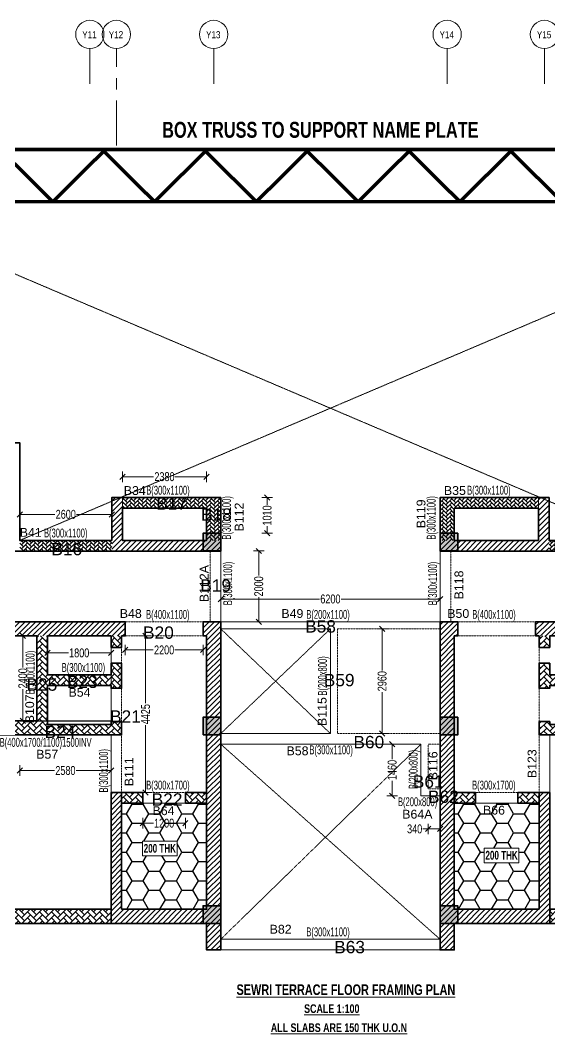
# Model space of a CAD drawing. Header units: millimetres. Extents: x -3 to 70668, y 4121 to 32770.
# Drawn here: x 22358 to 37324, y 4121 to 32770 of the extents above; entities that cross this region are included whole.
import ezdxf
from ezdxf.enums import TextEntityAlignment as Align

# ---------------------------------------------------------------- set-up
doc = ezdxf.new("R2010")
doc.units = ezdxf.units.MM
doc.linetypes.add('Grid Line', pattern=[2222.5, 1270, -317.5, 317.5, -317.5])
doc.linetypes.add('HIDDEN', pattern=[0.375, 0.25, -0.125])
for name, color, linetype, lineweight in [('A-ELEV-004', 9, 'Continuous', 9), ('A-FLOR-IDEN', 11, 'Continuous', 9), ('A-GRIDS', 8, 'Continuous', 9), ('A-HIDD-ABVE', 8, 'HIDDEN', 20), ('G-ANNO-TEXT', 231, 'Continuous', 9), ('S-BEAM', 7, 'Continuous', 18), ('S-BEAM-IDEN', 2, 'Continuous', 9), ('S-COL HATCH', 9, 'Continuous', 0), ('S-COLS', 5, 'Continuous', 35), ('S-GRIDS', 8, 'Continuous', 9), ('S-WALL', 4, 'Continuous', 18)]:
    doc.layers.add(name, color=color, linetype=linetype, lineweight=lineweight)
for name, color, linetype in [('Beam Nos', 7, 'Continuous'), ('changes', 7, 'Continuous'), ('HATCH', 8, 'Continuous'), ('SECTION LINE', 4, 'Continuous'), ('SUNK SLAB', 8, 'Continuous')]:
    doc.layers.add(name, color=color, linetype=linetype)
doc.styles.add('Arial Narrow', font='ARIALN.TTF', dxfattribs={"height": 400})
doc.styles.add('SC-BBS1', font='SansSerif')
doc.styles.add('SOBHA', font='swisscl.ttf')
doc.styles.add('Swis721 LtCn BT', font='swisscl.ttf', dxfattribs={"width": 0.9, "height": 233.355162})
doc.styles.add('Swis721 LtCn BT_2', font='swisscl.ttf', dxfattribs={"height": 244.992296})
doc.styles.add('Swis721 LtCn BT_B', font='', dxfattribs={"width": 0.9, "height": 246.918336})
doc.styles.get('Swis721 LtCn BT_B').set_extended_font_data('Swis721 LtCn BT', bold=True)
doc.dimstyles.new('S-100', dxfattribs={"dimscale": 100, "dimtxt": 2.5, "dimasz": 1.5, "dimexe": 1.5, "dimexo": 1.5, "dimgap": 0.1, "dimtad": 0, "dimdec": 0, "dimrnd": 0.0005, "dimzin": 0, "dimdsep": 46, "dimtxsty": 'SOBHA', "dimblk": 'OBLIQUE', "dimcen": 0.09, "dimclrd": 8, "dimclre": 8, "dimclrt": 6, "dimadec": 0, "dimazin": 0, "dimtfac": 1, "dimtdec": 0, "dimtofl": 0, "dimtmove": 0, "dimatfit": 3, "dimfxl": 1.5, "dimfxlon": 1, "dimtolj": 1, "dimtzin": 0, "dimlwd": -1, "dimlwe": -1, "dimarcsym": 0})
pattern_1 = [(45, (-31789947.786, 20742051.13), (0, 113.13708499), [240, -80]), (135, (-31789891.22, 20742107.7), (9e-15, 113.13708499), [240, -80])]
pattern_2 = [(45, (-31789947.8, 20509702.57), (-75.1300955, 75.1300955), [])]
pattern_3 = [(45, (-31789947.79, 20690122.13), (0, 169.7056275), [360, -120]), (135, (-31789862.93, 20690206.99), (1e-14, 169.7056275), [360, -120])]
pattern_4 = [(45, (-31789947.79, 20742051.13), (0, 169.7056275), [360, -120]), (135, (-31789862.93, 20742135.99), (1e-14, 169.7056275), [360, -120])]

# ---------------------------------------------------------------- blocks, each defined once
blk = doc.blocks.new('A$C33c92876')
at = {"layer": 'HATCH'}
h = blk.add_hatch(color=256, dxfattribs=at)
h.dxf.hatch_style = 1
h.paths.add_polyline_path([(23450, 10526), (23450, 11026), (22950, 11026), (22950, 10526)])
h = blk.add_hatch(color=256, dxfattribs=at)
h.dxf.hatch_style = 1
h.paths.add_polyline_path([(30150, 10526), (30150, 11026), (29650, 11026), (29650, 10526)])
h = blk.add_hatch(color=256, dxfattribs=at)
h.dxf.hatch_style = 1
h.paths.add_polyline_path([(23450, 5326), (23450, 5826), (22950, 5826), (22950, 5326)])
h = blk.add_hatch(color=256, dxfattribs=at)
h.dxf.hatch_style = 1
h.paths.add_polyline_path([(30150, 5326), (30150, 5826), (29650, 5826), (29650, 5326)])
h = blk.add_hatch(color=256, dxfattribs=at)
h.dxf.hatch_style = 1
h.paths.add_polyline_path([(23450, 0), (23450, 500), (22950, 500), (22950, 0)])
h = blk.add_hatch(color=256, dxfattribs=at)
h.dxf.hatch_style = 1
h.paths.add_polyline_path([(30150, 0), (30150, 500), (29650, 500), (29650, 0)])
at = {"layer": 'S-COLS', "elevation": 0}
for points in [[(22950, 10526), (22950, 11026), (23450, 11026), (23450, 10526), (22950, 10526)], [(29650, 10526), (29650, 11026), (30150, 11026), (30150, 10526), (29650, 10526)], [(22950, 5326), (22950, 5826), (23450, 5826), (23450, 5326), (22950, 5326)], [(29650, 5326), (29650, 5826), (30150, 5826), (30150, 5326), (29650, 5326)]]:
    blk.add_lwpolyline(points, dxfattribs=at)
at = {"layer": 'S-COLS'}
for points in [[(22950, 0), (22950, 500), (23450, 500), (23450, 0), (22950, 0)], [(29650, 0), (29650, 500), (30150, 500), (30150, 0), (29650, 0)]]:
    blk.add_lwpolyline(points, dxfattribs=at)
at = {"layer": 'SECTION LINE'}
for p, q in [((23450, 10826), (23450, 10526)), ((29650, 10826), (29650, 10526)), ((30150, 10826), (30150, 10526)), ((23450, 5626), (23450, 5326)), ((29650, 5626), (29650, 5326)), ((30150, 5626), (30150, 5326)), ((23450, 300), (23450, 0)), ((29650, 300), (29650, 0)), ((30150, 300), (30150, 0))]:
    blk.add_line(p, q, dxfattribs=at)
blk = doc.blocks.new('Grid - Type 1 Structural-6743905-11TH FLOOR LVL')
at = {"layer": 'A-GRIDS'}
blk.add_circle((0, 0), 4, dxfattribs=at)
blk = doc.blocks.new('A$Cf2260b48')
at = {"layer": 'S-GRIDS', "linetype": 'Grid Line'}
for p, q in [((11955, 18003), (11955, 19003)), ((12705, 16262), (12705, 19003)), ((15455, 18003), (15455, 19003)), ((22055, 18003), (22055, 19003)), ((24805, 18003), (24805, 19003))]:
    blk.add_line(p, q, dxfattribs=at)
at = {"layer": 'A-GRIDS', "xscale": 99.99999999999991, "yscale": 99.99999999999991, "zscale": 99.99999999999991}
for p in [(11955, 19403), (12705, 19403), (15455, 19403), (22055, 19403), (24805, 19403)]:
    blk.add_blockref('Grid - Type 1 Structural-6743905-11TH FLOOR LVL', p, dxfattribs=at)
at = {"layer": 'A-GRIDS', "lineweight": 18, "char_height": 200, "width": 513.08, "attachment_point": 1, "style": 'Arial Narrow'}
for s, insert in [('Y11', (11740, 19495)), ('Y12', (12490, 19495)), ('Y13', (15240, 19495)), ('Y14', (21840, 19495)), ('Y15', (24590, 19495))]:
    blk.add_mtext(s, dxfattribs=dict(at, insert=insert))
blk = doc.blocks.new('_OBLIQUE')
at = {"color": 0, "linetype": 'ByBlock'}
blk.add_line((-0.5, -0.5), (0.5, 0.5), dxfattribs=at)
blk = doc.blocks.new('*D107')
at = {"layer": 'Defpoints', "color": 0, "transparency": 16777216}
for p in [(22344, 18802), (22344, 18067), (24944, 18067)]:
    blk.add_point(p, dxfattribs=at)
at = {"layer": 'S-BEAM-IDEN', "color": 8, "transparency": 16777216}
for p, q in [((22344, 18652), (22344, 18952)), ((24944, 18652), (24944, 18952)), ((22344, 18802), (23337, 18802)), ((24944, 18802), (23951, 18802))]:
    blk.add_line(p, q, dxfattribs=at)
at = {"layer": 'S-BEAM-IDEN', "color": 8, "transparency": 16777216, "xscale": 150, "yscale": 150, "zscale": 150, "rotation": 180}
blk.add_blockref('_OBLIQUE', (22344, 18802), dxfattribs=at)
at = {"layer": 'S-BEAM-IDEN', "color": 8, "transparency": 16777216, "xscale": 150, "yscale": 150, "zscale": 150}
blk.add_blockref('_OBLIQUE', (24944, 18802), dxfattribs=at)
at = {"layer": 'S-BEAM-IDEN', "color": 6, "transparency": 16777216, "insert": (23644, 18802), "char_height": 250, "attachment_point": 5, "style": 'SOBHA'}
blk.add_mtext('\\A1;2600', dxfattribs=at)
blk = doc.blocks.new('*D108')
at = {"layer": 'Defpoints', "color": 0, "transparency": 16777216}
for p in [(25244, 19867), (25244, 18977), (27624, 18977)]:
    blk.add_point(p, dxfattribs=at)
at = {"layer": 'S-BEAM-IDEN', "color": 8, "transparency": 16777216}
for p, q in [((25244, 19717), (25244, 20017)), ((25244, 19867), (26127, 19867)), ((27624, 19867), (26741, 19867)), ((27624, 19717), (27624, 20017))]:
    blk.add_line(p, q, dxfattribs=at)
at = {"layer": 'S-BEAM-IDEN', "color": 8, "transparency": 16777216, "xscale": 150, "yscale": 150, "zscale": 150, "rotation": 180}
blk.add_blockref('_OBLIQUE', (25244, 19867), dxfattribs=at)
at = {"layer": 'S-BEAM-IDEN', "color": 8, "transparency": 16777216, "xscale": 150, "yscale": 150, "zscale": 150}
blk.add_blockref('_OBLIQUE', (27624, 19867), dxfattribs=at)
at = {"layer": 'S-BEAM-IDEN', "color": 6, "transparency": 16777216, "insert": (26434, 19867), "char_height": 250, "attachment_point": 5, "style": 'SOBHA'}
blk.add_mtext('\\A1;2380', dxfattribs=at)
blk = doc.blocks.new('*D81')
at = {"layer": 'Defpoints', "color": 0, "transparency": 16777216}
for p in [(28024, 19277), (28024, 18267), (29336, 18267)]:
    blk.add_point(p, dxfattribs=at)
at = {"layer": 'S-BEAM-IDEN', "color": 8, "transparency": 16777216}
for p, q in [((29186, 19277), (29486, 19277)), ((29336, 19277), (29336, 19075)), ((29336, 18267), (29336, 18468)), ((29186, 18267), (29486, 18267))]:
    blk.add_line(p, q, dxfattribs=at)
at = {"layer": 'S-BEAM-IDEN', "color": 8, "transparency": 16777216, "xscale": 150, "yscale": 150, "zscale": 150}
for p, rotation in [((29336, 19277), 89.99959642298683), ((29336, 18267), 269.9995964229868)]:
    blk.add_blockref('_OBLIQUE', p, dxfattribs=dict(at, rotation=rotation))
at = {"layer": 'S-BEAM-IDEN', "color": 6, "transparency": 16777216, "insert": (29336, 18772), "char_height": 250, "attachment_point": 5, "rotation": 89.9996, "style": 'SOBHA'}
blk.add_mtext('\\A1;1010', dxfattribs=at)
blk = doc.blocks.new('*D109')
at = {"layer": 'Defpoints', "color": 0, "transparency": 16777216}
for p in [(28024, 17767), (28024, 15767), (29099, 15767)]:
    blk.add_point(p, dxfattribs=at)
at = {"layer": 'S-BEAM-IDEN', "color": 8, "transparency": 16777216}
for p, q in [((28949, 17767), (29249, 17767)), ((29099, 17767), (29099, 17073)), ((29099, 15767), (29099, 16460)), ((28949, 15767), (29249, 15767))]:
    blk.add_line(p, q, dxfattribs=at)
at = {"layer": 'S-BEAM-IDEN', "color": 8, "transparency": 16777216, "xscale": 150, "yscale": 150, "zscale": 150}
for p, rotation in [((29099, 17767), 90), ((29099, 15767), 270)]:
    blk.add_blockref('_OBLIQUE', p, dxfattribs=dict(at, rotation=rotation))
at = {"layer": 'S-BEAM-IDEN', "color": 6, "transparency": 16777216, "insert": (29099, 16767), "char_height": 250, "attachment_point": 5, "rotation": 90, "style": 'SOBHA'}
blk.add_mtext('\\A1;2000', dxfattribs=at)
blk = doc.blocks.new('*D110')
at = {"layer": 'Defpoints', "color": 0, "transparency": 16777216}
for p in [(25324, 15367), (27524, 15367), (27524, 14969)]:
    blk.add_point(p, dxfattribs=at)
at = {"layer": 'S-BEAM-IDEN', "color": 8, "transparency": 16777216}
for p, q in [((25324, 15119), (25324, 14819)), ((25324, 14969), (26117, 14969)), ((27524, 14969), (26731, 14969)), ((27524, 15119), (27524, 14819))]:
    blk.add_line(p, q, dxfattribs=at)
at = {"layer": 'S-BEAM-IDEN', "color": 8, "transparency": 16777216, "xscale": 150, "yscale": 150, "zscale": 150, "rotation": 180}
blk.add_blockref('_OBLIQUE', (25324, 14969), dxfattribs=at)
at = {"layer": 'S-BEAM-IDEN', "color": 8, "transparency": 16777216, "xscale": 150, "yscale": 150, "zscale": 150}
blk.add_blockref('_OBLIQUE', (27524, 14969), dxfattribs=at)
at = {"layer": 'S-BEAM-IDEN', "color": 6, "transparency": 16777216, "insert": (26424, 14969), "char_height": 250, "attachment_point": 5, "style": 'SOBHA'}
blk.add_mtext('\\A1;2200', dxfattribs=at)
blk = doc.blocks.new('*D82')
at = {"layer": 'Defpoints', "color": 0, "transparency": 16777216}
for p in [(25224, 15367), (25224, 10941), (25900, 10941)]:
    blk.add_point(p, dxfattribs=at)
at = {"layer": 'S-BEAM-IDEN', "color": 8, "transparency": 16777216}
for p, q in [((25750, 15367), (26050, 15367)), ((25900, 15367), (25900, 13462)), ((25900, 10941), (25900, 12846)), ((25750, 10941), (26050, 10941))]:
    blk.add_line(p, q, dxfattribs=at)
at = {"layer": 'S-BEAM-IDEN', "color": 8, "transparency": 16777216, "xscale": 150, "yscale": 150, "zscale": 150}
for p, rotation in [((25900, 15367), 90), ((25900, 10941), 270)]:
    blk.add_blockref('_OBLIQUE', p, dxfattribs=dict(at, rotation=rotation))
at = {"layer": 'S-BEAM-IDEN', "color": 6, "transparency": 16777216, "insert": (25900, 13154), "char_height": 250, "attachment_point": 5, "rotation": 90, "style": 'SOBHA'}
blk.add_mtext('\\A1;4425', dxfattribs=at)
blk = doc.blocks.new('*D111')
at = {"layer": 'Defpoints', "color": 0, "transparency": 16777216}
for p in [(25824, 10641), (27024, 10641), (27024, 10073)]:
    blk.add_point(p, dxfattribs=at)
at = {"layer": 'S-BEAM-IDEN', "color": 8, "transparency": 16777216}
for p, q in [((25824, 10223), (25824, 9923)), ((25824, 10073), (26120, 10073)), ((27024, 10073), (26728, 10073)), ((27024, 10223), (27024, 9923))]:
    blk.add_line(p, q, dxfattribs=at)
at = {"layer": 'S-BEAM-IDEN', "color": 8, "transparency": 16777216, "xscale": 150, "yscale": 150, "zscale": 150, "rotation": 180}
blk.add_blockref('_OBLIQUE', (25824, 10073), dxfattribs=at)
at = {"layer": 'S-BEAM-IDEN', "color": 8, "transparency": 16777216, "xscale": 150, "yscale": 150, "zscale": 150}
blk.add_blockref('_OBLIQUE', (27024, 10073), dxfattribs=at)
at = {"layer": 'S-BEAM-IDEN', "color": 6, "transparency": 16777216, "insert": (26424, 10073), "char_height": 250, "attachment_point": 5, "style": 'SOBHA'}
blk.add_mtext('\\A1;1200', dxfattribs=at)
blk = doc.blocks.new('*D112')
at = {"layer": 'Defpoints', "color": 0, "transparency": 16777216}
for p in [(24924, 14885), (23124, 14267), (24924, 14267)]:
    blk.add_point(p, dxfattribs=at)
at = {"layer": 'S-BEAM-IDEN', "color": 8, "transparency": 16777216}
for p, q in [((23124, 14735), (23124, 15035)), ((24924, 14735), (24924, 15035)), ((23124, 14885), (23720, 14885)), ((24924, 14885), (24328, 14885))]:
    blk.add_line(p, q, dxfattribs=at)
at = {"layer": 'S-BEAM-IDEN', "color": 8, "transparency": 16777216, "xscale": 150, "yscale": 150, "zscale": 150, "rotation": 180}
blk.add_blockref('_OBLIQUE', (23124, 14885), dxfattribs=at)
at = {"layer": 'S-BEAM-IDEN', "color": 8, "transparency": 16777216, "xscale": 150, "yscale": 150, "zscale": 150}
blk.add_blockref('_OBLIQUE', (24924, 14885), dxfattribs=at)
at = {"layer": 'S-BEAM-IDEN', "color": 6, "transparency": 16777216, "insert": (24024, 14885), "char_height": 250, "attachment_point": 5, "style": 'SOBHA'}
blk.add_mtext('\\A1;1800', dxfattribs=at)
blk = doc.blocks.new('*D83')
at = {"layer": 'Defpoints', "color": 0, "transparency": 16777216}
for p in [(22344, 12567), (24924, 12567), (24924, 11561)]:
    blk.add_point(p, dxfattribs=at)
at = {"layer": 'S-BEAM-IDEN', "color": 8, "transparency": 16777216}
for p, q in [((22344, 11711), (22344, 11411)), ((22344, 11561), (23328, 11561)), ((24924, 11561), (23941, 11561)), ((24924, 11711), (24924, 11411))]:
    blk.add_line(p, q, dxfattribs=at)
at = {"layer": 'S-BEAM-IDEN', "color": 8, "transparency": 16777216, "xscale": 150, "yscale": 150, "zscale": 150, "rotation": 180}
blk.add_blockref('_OBLIQUE', (22344, 11561), dxfattribs=at)
at = {"layer": 'S-BEAM-IDEN', "color": 8, "transparency": 16777216, "xscale": 150, "yscale": 150, "zscale": 150}
blk.add_blockref('_OBLIQUE', (24924, 11561), dxfattribs=at)
at = {"layer": 'S-BEAM-IDEN', "color": 6, "transparency": 16777216, "insert": (23634, 11561), "char_height": 250, "attachment_point": 5, "style": 'SOBHA'}
blk.add_mtext('\\A1;2580', dxfattribs=at)
blk = doc.blocks.new('*D113')
at = {"layer": 'Defpoints', "color": 0, "transparency": 16777216}
for p in [(22431, 15367), (22824, 15367), (22824, 12967)]:
    blk.add_point(p, dxfattribs=at)
at = {"layer": 'S-BEAM-IDEN', "color": 8, "transparency": 16777216}
for p, q in [((22581, 15367), (22281, 15367)), ((22431, 15367), (22431, 14473)), ((22431, 12967), (22431, 13860)), ((22581, 12967), (22281, 12967))]:
    blk.add_line(p, q, dxfattribs=at)
at = {"layer": 'S-BEAM-IDEN', "color": 8, "transparency": 16777216, "xscale": 150, "yscale": 150, "zscale": 150}
for p, rotation in [((22431, 15367), 90), ((22431, 12967), 270)]:
    blk.add_blockref('_OBLIQUE', p, dxfattribs=dict(at, rotation=rotation))
at = {"layer": 'S-BEAM-IDEN', "color": 6, "transparency": 16777216, "insert": (22431, 14167), "char_height": 250, "attachment_point": 5, "rotation": 90, "style": 'SOBHA'}
blk.add_mtext('\\A1;2400', dxfattribs=at)
blk = doc.blocks.new('*D96')
at = {"layer": 'Defpoints', "color": 0, "transparency": 16777216}
for p in [(34224, 16409), (28024, 15767), (34224, 15767)]:
    blk.add_point(p, dxfattribs=at)
at = {"layer": 'S-BEAM-IDEN', "color": 8, "transparency": 16777216}
for p, q in [((28024, 16259), (28024, 16559)), ((28024, 16409), (30817, 16409)), ((34224, 16409), (31431, 16409)), ((34224, 16259), (34224, 16559))]:
    blk.add_line(p, q, dxfattribs=at)
at = {"layer": 'S-BEAM-IDEN', "color": 8, "transparency": 16777216, "xscale": 150, "yscale": 150, "zscale": 150}
for p, rotation in [((28024, 16409), 179.9998929402165), ((34224, 16409), 359.9998929402166)]:
    blk.add_blockref('_OBLIQUE', p, dxfattribs=dict(at, rotation=rotation))
at = {"layer": 'S-BEAM-IDEN', "color": 6, "transparency": 16777216, "insert": (31124, 16409), "char_height": 250, "attachment_point": 5, "rotation": 359.9999, "style": 'SOBHA'}
blk.add_mtext('\\A1;6200', dxfattribs=at)
blk = doc.blocks.new('*D131')
at = {"layer": 'Defpoints', "color": 0, "transparency": 16777216}
for p in [(31324, 15567, 0), (31324, 12607), (32586, 12607)]:
    blk.add_point(p, dxfattribs=at)
at = {"layer": 'S-BEAM-IDEN', "color": 8, "transparency": 16777216}
for p, q in [((32436, 15567), (32736, 15567)), ((32586, 15567), (32586, 14393)), ((32586, 12607), (32586, 13780)), ((32436, 12607), (32736, 12607))]:
    blk.add_line(p, q, dxfattribs=at)
at = {"layer": 'S-BEAM-IDEN', "color": 8, "transparency": 16777216, "xscale": 150, "yscale": 150, "zscale": 150}
for p, rotation in [((32586, 15567), 90), ((32586, 12607), 270)]:
    blk.add_blockref('_OBLIQUE', p, dxfattribs=dict(at, rotation=rotation))
at = {"layer": 'S-BEAM-IDEN', "color": 6, "transparency": 16777216, "insert": (32586, 14087), "char_height": 250, "attachment_point": 5, "rotation": 90, "style": 'SOBHA'}
blk.add_mtext('\\A1;2960', dxfattribs=at)
blk = doc.blocks.new('*D132')
at = {"layer": 'Defpoints', "color": 0, "transparency": 16777216}
for p in [(33684, 12307), (32870, 10847), (33684, 10847)]:
    blk.add_point(p, dxfattribs=at)
at = {"layer": 'S-BEAM-IDEN', "color": 8, "transparency": 16777216}
for p, q in [((33020, 12307), (32720, 12307)), ((32870, 12307), (32870, 11880)), ((32870, 10847), (32870, 11273)), ((33020, 10847), (32720, 10847))]:
    blk.add_line(p, q, dxfattribs=at)
at = {"layer": 'S-BEAM-IDEN', "color": 8, "transparency": 16777216, "xscale": 150, "yscale": 150, "zscale": 150}
for p, rotation in [((32870, 12307), 90), ((32870, 10847), 270)]:
    blk.add_blockref('_OBLIQUE', p, dxfattribs=dict(at, rotation=rotation))
at = {"layer": 'S-BEAM-IDEN', "color": 6, "transparency": 16777216, "insert": (32870, 11577), "char_height": 250, "attachment_point": 5, "rotation": 90, "style": 'SOBHA'}
blk.add_mtext('\\A1;1460', dxfattribs=at)
blk = doc.blocks.new('*D133')
at = {"layer": 'Defpoints', "color": 0, "transparency": 16777216}
for p in [(33884, 11047), (34224, 11047), (33884, 9909)]:
    blk.add_point(p, dxfattribs=at)
at = {"layer": 'S-BEAM-IDEN', "color": 8, "transparency": 16777216}
for p, q in [((33884, 10059), (33884, 9759)), ((34224, 10059), (34224, 9759)), ((33884, 9909), (33734, 9909)), ((34224, 9909), (33884, 9909))]:
    blk.add_line(p, q, dxfattribs=at)
at = {"layer": 'S-BEAM-IDEN', "color": 8, "transparency": 16777216, "xscale": 150, "yscale": 150, "zscale": 150, "rotation": 180}
blk.add_blockref('_OBLIQUE', (33884, 9909), dxfattribs=at)
at = {"layer": 'S-BEAM-IDEN', "color": 8, "transparency": 16777216, "xscale": 150, "yscale": 150, "zscale": 150}
blk.add_blockref('_OBLIQUE', (34224, 9909), dxfattribs=at)
at = {"layer": 'S-BEAM-IDEN', "color": 6, "transparency": 16777216, "insert": (33506, 9909), "char_height": 250, "attachment_point": 5, "style": 'SOBHA'}
blk.add_mtext('\\A1;340', dxfattribs=at)

msp = doc.modelspace()

# ---------------------------------------------------------------- hatches: boundary and pattern name
at = {"layer": 'S-COL HATCH'}
h = msp.add_hatch(dxfattribs=at)
h.set_pattern_fill('AR-HBONE', color=256, scale=20)
h.set_pattern_definition(pattern_1)
h.paths.add_polyline_path([(27624.1, 18976.6), (27624.1, 18066.6), (27624.1, 18066.6), (27624.1, 18066.6), (28024.1, 18066.6), (28024.1, 19276.6), (25244.1, 19276.6), (25244.1, 18976.6), (25244.1, 18976.6)])
h = msp.add_hatch(dxfattribs=at)
h.set_pattern_fill('AR-HBONE', color=256, scale=20)
h.set_pattern_definition(pattern_1)
h.paths.add_polyline_path([(34624.1, 18976.6), (34624.1, 18066.6), (34624.1, 18066.6), (34624.1, 18066.6), (34224.1, 18066.6), (34224.1, 19276.6), (37004.1, 19276.6), (37004.1, 18976.6), (37004.1, 18976.6)])
h = msp.add_hatch(dxfattribs=at)
h.set_pattern_fill('AR-HBONE', color=256, scale=20)
h.set_pattern_definition(pattern_1)
h.paths.add_polyline_path([(22344.1, 18066.6), (22344.1, 17766.6), (24944.1, 17766.6), (24944.1, 18066.6)])
h = msp.add_hatch(dxfattribs=at)
h.set_pattern_fill('AR-HBONE', color=256, scale=20)
h.set_pattern_definition(pattern_1)
h.paths.add_polyline_path([(37304.1, 18066.6), (37304.1, 17766.6), (39904.1, 17766.6), (39904.1, 18066.6)])
h = msp.add_hatch(dxfattribs=at)
h.set_pattern_fill('AR-HBONE', color=256, scale=30)
h.set_pattern_definition(pattern_4)
h.paths.add_polyline_path([(22824.1, 15366.6), (23124.1, 15366.6), (23124.1, 14266.6), (24924.1, 14266.6), (24924.1, 14591.6), (25224.1, 14591.6), (25224.1, 13889.1), (24924.1, 13889.1), (24924.1, 13966.6), (23124.1, 13966.6), (23124.1, 12866.6), (24924.1, 12866.6), (24924.1, 12944.1), (25224.1, 12944.1), (25224.1, 12566.6), (20604.1, 12566.6), (20604.1, 12966.6), (22824.1, 12966.6)])
h = msp.add_hatch(dxfattribs=at)
h.set_pattern_fill('AR-HBONE', color=256, scale=30)
h.set_pattern_definition(pattern_4)
h.paths.add_polyline_path([(24924.1, 15366.6), (25224.1, 15366.6), (25224.1, 15041.6), (24924.1, 15041.6)])
h = msp.add_hatch(dxfattribs=at)
h.set_pattern_fill('AR-HBONE', color=256, scale=30)
h.set_pattern_definition(pattern_4)
h.paths.add_polyline_path([(39424.1, 15366.6), (39124.1, 15366.6), (39124.1, 14266.6), (37324.1, 14266.6), (37324.1, 14591.6), (37024.1, 14591.6), (37024.1, 13889.1), (37324.1, 13889.1), (37324.1, 13966.6), (39124.1, 13966.6), (39124.1, 12866.6), (37324.1, 12866.6), (37324.1, 12944.1), (37024.1, 12944.1), (37024.1, 12566.6), (41644.1, 12566.6), (41644.1, 12966.6), (39424.1, 12966.6)])
h = msp.add_hatch(dxfattribs=at)
h.set_pattern_fill('AR-HBONE', color=256, scale=30)
h.set_pattern_definition(pattern_4)
h.paths.add_polyline_path([(37324.1, 15366.6), (37024.1, 15366.6), (37024.1, 15041.6), (37324.1, 15041.6)])
h = msp.add_hatch(dxfattribs=at)
h.set_pattern_fill('AR-HBONE', color=256, scale=30)
h.set_pattern_definition(pattern_3)
h.paths.add_polyline_path([(25824.1, 10641.4), (25824.1, 10941.4), (25224.1, 10941.4), (25224.1, 10641.4)])
h.paths.add_polyline_path([(27624.1, 10641.4), (27624.1, 10941.4), (27024.1, 10941.4), (27024.1, 10641.4)])
h = msp.add_hatch(dxfattribs=at)
h.set_pattern_fill('AR-HBONE', color=256, scale=30)
h.set_pattern_definition(pattern_3)
h.paths.add_polyline_path([(37024.1, 10641.4), (37024.1, 10941.4), (36424.1, 10941.4), (36424.1, 10641.4)])
h.paths.add_polyline_path([(35224.1, 10641.4), (35224.1, 10941.4), (34624.1, 10941.4), (34624.1, 10641.4)])
h = msp.add_hatch(dxfattribs=at)
h.set_pattern_fill('AR-HBONE', color=256, scale=30)
h.set_pattern_definition([(45, (-31789947.8, 20509702.57), (0, 169.7056275), [360, -120]), (135, (-31789862.95, 20509787.42), (1e-14, 169.7056275), [360, -120])])
h.paths.add_polyline_path([(17324.1, 7641.4), (24924.1, 7641.4), (24924.1, 7241.4), (17324.1, 7241.4)])
h = msp.add_hatch(dxfattribs=at)
h.set_pattern_fill('AR-HBONE', color=256, scale=30)
h.set_pattern_definition(pattern_4)
h.paths.add_polyline_path([(44924.1, 7641.4), (37324.1, 7641.4), (37324.1, 7241.4), (44924.1, 7241.4)])
at = {"layer": 'SUNK SLAB'}
h = msp.add_hatch(dxfattribs=at)
h.set_pattern_fill('ANSI31', color=8, scale=850, style=0)
h.set_pattern_definition(pattern_2)
h.paths.add_polyline_path([(24944.1, 19276.6), (25244.1, 19276.6), (25244.1, 18066.6), (28024.1, 18066.6), (28024.1, 17766.6), (24944.1, 17766.6)])
h = msp.add_hatch(dxfattribs=at)
h.set_pattern_fill('ANSI31', color=8, scale=850, style=0)
h.set_pattern_definition(pattern_2)
h.paths.add_polyline_path([(37304.1, 19276.6), (37004.1, 19276.6), (37004.1, 18066.6), (34224.1, 18066.6), (34224.1, 17766.6), (37304.1, 17766.6)])
h = msp.add_hatch(dxfattribs=at)
h.set_pattern_fill('ANSI31', color=8, scale=850, style=0)
h.set_pattern_definition([(45, (-31804917.41, 20509702.57), (-75.1300955, 75.1300955), [])])
h.paths.add_polyline_path([(25324.5, 15766.6), (21954.4, 15766.6), (21954.4, 15366.6), (25324.5, 15366.6)])
h = msp.add_hatch(dxfattribs=at)
h.set_pattern_fill('ANSI31', color=8, scale=850, style=0)
h.set_pattern_definition(pattern_2)
h.paths.add_polyline_path([(25224.1, 10941.4), (24924.1, 10941.4), (24924.1, 7641.4), (24924.1, 7241.4), (27624.1, 7241.4), (27624.1, 6491.4), (28024.1, 6491.4), (28024.1, 7641.4), (28024.1, 7641.4), (28024.1, 15766.6), (27524.1, 15766.6), (27524.1, 15366.6), (27624.1, 15366.6), (27624.1, 7641.4), (27624, 7641.4), (25224.1, 7641.4), (25224.1, 7641.3)])
h = msp.add_hatch(dxfattribs=at)
h.set_pattern_fill('ANSI31', color=8, scale=850, style=0)
h.set_pattern_definition(pattern_2)
h.paths.add_polyline_path([(37024.1, 10941.4), (37324.1, 10941.4), (37324.1, 7641.4), (37324.1, 7241.4), (34624.1, 7241.4), (34624.1, 6491.4), (34224.1, 6491.4), (34224.1, 7641.4), (34224.1, 7641.4), (34224.1, 15766.6), (34724.1, 15766.6), (34724.1, 15366.6), (34624.1, 15366.6), (34624.1, 7641.4), (34624.1, 7641.4), (37024, 7641.4), (37024.1, 7641.3)])
h = msp.add_hatch(dxfattribs=at)
h.set_pattern_fill('ANSI31', color=8, scale=850, style=0)
h.set_pattern_definition(pattern_2)
h.paths.add_polyline_path([(40294.1, 15766.6), (36924.1, 15766.6), (36924.1, 15366.6), (40294.1, 15366.6)])
h = msp.add_hatch(dxfattribs=at)
h.set_pattern_fill('HONEY', color=8, scale=2500, style=0)
h.set_pattern_definition([(0, (-31789947.8, 20509702.57), (468.75, 270.6329387), [312.5, -625]), (120, (-31789947.8, 20509702.57), (-468.75, 270.6329387), [312.5, -625]), (60, (-31789947.8, 20509702.57), (1e-13, 541.2658774), [-625, 312.5])])
h.paths.add_polyline_path([(27624.1, 10641.4), (27024.1, 10641.4), (25824.1, 10641.4), (25224.1, 10641.4), (25224.1, 7641.4), (27624.1, 7641.4)])
h.paths.add_polyline_path([(26791.9, 9563.6), (26791.9, 9151.8), (25814.4, 9151.8), (25814.4, 9563.6)], flags=0)
h.paths.add_polyline_path([(37024.1, 10641.4), (36424.1, 10641.4), (35224.1, 10641.4), (35224.1, 10641.4), (34624.1, 10641.4), (34624.1, 7641.4), (37024.1, 7641.4)])
h.paths.add_polyline_path([(36451.4, 9368.1), (36451.4, 8956.2), (35473.9, 8956.2), (35473.9, 9368.1)], flags=0)
h.paths.add_polyline_path([(25769.5, 9098.8), (26821.4, 9098.8), (26821.4, 9619.5), (25769.5, 9619.5)], flags=24)
h.paths.add_polyline_path([(35429.1, 8903.2), (36481, 8903.2), (36481, 9423.9), (35429.1, 9423.9)], flags=24)

# ---------------------------------------------------------------- linework, layer by layer
at = {"layer": 'A-ELEV-004'}
for p, q in [((34224.1, 15766.6, 0), (31124.1, 15766.6, 0)), ((34224.1, 10846.6), (33724.1, 10846.6))]:
    msp.add_line(p, q, dxfattribs=at)
at = {"layer": 'A-FLOR-IDEN', "color": 8, "flags": 128}
for points in [[(26791.9, 9563.6), (26791.9, 9151.8), (25814.4, 9151.8), (25814.4, 9563.6)], [(36451.4, 9368.1), (36451.4, 8956.2), (35473.9, 8956.2), (35473.9, 9368.1)]]:
    msp.add_lwpolyline(points, close=True, dxfattribs=at)
at = {"layer": 'A-HIDD-ABVE', "linetype": 'HIDDEN'}
for p, q in [((17524.1, 27591.1, 0), (39904.1, 18066.6)), ((22344.1, 18066.6), (44724.1, 27591.1, 0)), ((31124.1, 15566.6), (28024.1, 12606.6, 0)), ((31124.1, 12606.6), (28024.1, 15566.6)), ((33684.1, 12306.6), (28024.1, 6791.4)), ((28024.1, 12306.6, 0), (34224.1, 6791.4))]:
    msp.add_line(p, q, dxfattribs=at)
at = {"layer": 'changes', "color": 6, "const_width": 100, "elevation": 0}
for points in [[(10474.1, 29116.6), (51774.1, 29116.6)], [(21839.5, 29068.8), (23278, 27641.1)], [(24716.5, 29068.8), (23278, 27641.1)], [(24716.5, 29068.8), (26154.9, 27641.1)], [(27593.4, 29068.8), (26154.9, 27641.1)], [(27593.4, 29068.8), (29031.9, 27641.1)], [(30470.4, 29068.8), (29031.9, 27641.1)], [(30470.4, 29068.8), (31908.9, 27641.1)], [(33347.4, 29068.8), (31908.9, 27641.1)], [(33347.4, 29068.8), (34785.9, 27641.1)], [(36224.3, 29068.8), (34785.9, 27641.1)], [(36224.3, 29068.8), (37662.8, 27641.1)], [(17524, 27641.1), (44724.1, 27641.1)]]:
    msp.add_lwpolyline(points, dxfattribs=at)
at = {"layer": 'S-BEAM', "linetype": 'HIDDEN'}
for p, q in [((27724.1, 17766.6), (27724.1, 15766.6)), ((34524.1, 17766.6), (34524.1, 15766.6)), ((25324.1, 15766.6), (27524.1, 15766.6)), ((36924.1, 15766.6), (34724.1, 15766.6)), ((31324.1, 15566.6), (34224.1, 15566.6)), ((31324.1, 15566.6, 0), (31324.1, 12606.6)), ((25224.1, 12944.1), (25224.1, 15366.6)), ((25324.1, 15366.6), (27524.1, 15366.6)), ((36924.1, 15366.6), (34724.1, 15366.6)), ((37024.1, 12944.1), (37024.1, 15366.6)), ((31324.1, 12606.6), (34224.1, 12606.6)), ((25224.1, 12566.6), (25224.1, 10941.4)), ((37024.1, 12566.6), (37024.1, 10941.4)), ((33884.1, 12306.6), (33884.1, 11046.6)), ((33884.1, 12306.6), (34224.1, 12306.6)), ((25824.1, 10941.4), (27024.1, 10941.4)), ((34224.1, 11046.6), (33884.1, 11046.6)), ((36424.1, 10941.4), (35224.1, 10941.4))]:
    msp.add_line(p, q, dxfattribs=at)
at = {"layer": 'S-BEAM'}
for p, q in [((28024.1, 17766.6), (28024.1, 15766.6)), ((34224.1, 17766.6), (34224.1, 15766.6)), ((28024.1, 15766.6), (34224.1, 15766.6)), ((28024.1, 15566.6), (31124.1, 15566.6)), ((31124.1, 15566.6, 0), (31124.1, 12606.6)), ((24924.1, 12944.1), (24924.1, 15366.6)), ((28024.1, 12606.6, 0), (31124.1, 12606.6)), ((24924.1, 12566.6), (24924.1, 10941.4)), ((37324.1, 12566.6), (37324.1, 10941.4)), ((28024.1, 12306.6, 0), (33684.1, 12306.6)), ((33684.1, 12306.6), (33684.1, 10846.6)), ((25824.1, 10641.4), (27024.1, 10641.4)), ((34224.1, 10846.6), (33684.1, 10846.6)), ((36424.1, 10641.4), (35224.1, 10641.4)), ((28024.1, 6791.4), (34224.1, 6791.4)), ((28024.1, 6491.4), (34224.1, 6491.4))]:
    msp.add_line(p, q, dxfattribs=at)
at = {"layer": 'S-COL HATCH'}
for p, q in [((25244.1, 18976.6), (25244.1, 19276.6)), ((37004.1, 18976.6), (37004.1, 19276.6))]:
    msp.add_line(p, q, dxfattribs=at)
at = {"layer": 'S-COLS'}
for p, q in [((24924.1, 10941.4), (24924.1, 7641.4)), ((25224.1, 10941.4), (25224.1, 7641.4)), ((37024.1, 10941.4), (37024.1, 7641.4)), ((37324.1, 10941.4), (37324.1, 7641.4)), ((24924.1, 7641.4), (24924.1, 7241.4)), ((37324.1, 7641.4), (37324.1, 7241.4))]:
    msp.add_line(p, q, dxfattribs=at)
at = {"layer": 'S-COLS', "elevation": 0}
for points in [[(22044.1, 20826.6), (22044.1, 17766.6), (28024.1, 17766.6), (28024.1, 19276.6), (24944.1, 19276.6), (24944.1, 18066.6), (22344.1, 18066.6), (22344.1, 20826.6), (22044.1, 20826.6)], [(40204.1, 20826.6), (40204.1, 17766.6), (34224.1, 17766.6), (34224.1, 19276.6), (37304.1, 19276.6), (37304.1, 18066.6), (39904.1, 18066.6), (39904.1, 20826.6), (40204.1, 20826.6)], [(27624.1, 18976.6), (25244.1, 18976.6), (25244.1, 18066.6), (27624.1, 18066.6)], [(34624.1, 18976.6), (37004.1, 18976.6), (37004.1, 18066.6), (34624.1, 18066.6)], [(21954.1, 12966.6), (22824.1, 12966.6), (22824.1, 15366.6), (21954.1, 15366.6)]]:
    msp.add_lwpolyline(points, close=True, dxfattribs=at)
for points in [[(21554.1, 15766.6), (25324.1, 15766.6), (25324.1, 15366.6), (25224.1, 15366.6), (25224.1, 15041.6), (24924.1, 15041.6), (24924.1, 15366.6), (24024.1, 15366.6), (23124.1, 15366.6), (23124.1, 14266.6), (24924.1, 14266.6), (24924.1, 14591.6), (25224.1, 14591.6), (25224.1, 13889.1), (24924.1, 13889.1), (24924.1, 13966.6), (23124.1, 13966.6), (23124.1, 12866.6), (24024.1, 12866.6), (24924.1, 12866.6), (24924.1, 12944.1), (25224.1, 12944.1), (25224.1, 12566.6), (23124.1, 12566.6), (23124.1, 12566.6), (11969.7, 12566.6)], [(28024.1, 7641.4), (28024.1, 15766.6), (27524.1, 15766.6), (27524.1, 15366.6), (27624.1, 15366.6), (27624.1, 7641.4), (25224.1, 7641.4)], [(34224.1, 7641.4), (34224.1, 15766.6), (34724.1, 15766.6), (34724.1, 15366.6), (34624.1, 15366.6), (34624.1, 7641.4), (37024.1, 7641.4)], [(40694.1, 15766.6), (36924.1, 15766.6), (36924.1, 15366.6), (37024.1, 15366.6), (37024.1, 15041.6), (37324.1, 15041.6), (37324.1, 15366.6), (38224.1, 15366.6)], [(39124.1, 14266.6), (37324.1, 14266.6), (37324.1, 14591.6), (37024.1, 14591.6), (37024.1, 13889.1), (37324.1, 13889.1), (37324.1, 13966.6), (39124.1, 13966.6)], [(38224.1, 12866.6), (37324.1, 12866.6), (37324.1, 12944.1), (37024.1, 12944.1), (37024.1, 12566.6), (39124.1, 12566.6)], [(25224.1, 10641.4), (25824.1, 10641.4), (25824.1, 10941.4), (24924.1, 10941.4)], [(27624.1, 10641.4), (27024.1, 10641.4), (27024.1, 10941.4), (27624.1, 10941.4)], [(34624.1, 10641.4), (35224.1, 10641.4), (35224.1, 10941.4), (34624.1, 10941.4)], [(37024.1, 10641.4), (36424.1, 10641.4), (36424.1, 10941.4), (37324.1, 10941.4)], [(24924.1, 7641.4), (17324.1, 7641.4), (17324.1, 7241.4), (27624.1, 7241.4)], [(27624.1, 7241.4), (27624.1, 6491.4), (28024.1, 6491.4), (28024.1, 7641.4)], [(34624.1, 7241.4), (34624.1, 6491.4), (34224.1, 6491.4), (34224.1, 7641.4)], [(37324.1, 7641.4), (44924.1, 7641.4), (44924.1, 7241.4), (34624.1, 7241.4)]]:
    msp.add_lwpolyline(points, dxfattribs=at)
at = {"layer": 'SECTION LINE'}
for p, q in [((28024.1, 18066.6), (28024.1, 17766.6)), ((34224.1, 18066.6), (34224.1, 17766.6)), ((22824.1, 12966.6), (24924.1, 12966.6))]:
    msp.add_line(p, q, dxfattribs=at)

# ---------------------------------------------------------------- block references
at = {"layer": 'changes'}
msp.add_blockref('A$C33c92876', (4574.1, 7241), dxfattribs=at)
at = {"layer": 'S-WALL'}
msp.add_blockref('A$Cf2260b48', (12369.7, 12966.6), dxfattribs=at)

# ---------------------------------------------------------------- texts
at = {"layer": 'A-FLOR-IDEN', "color": 1, "char_height": 246.92, "width": 1155, "attachment_point": 2, "line_spacing_factor": 0.964267, "style": 'Swis721 LtCn BT_B'}
for insert in [(26303.1, 9485.6), (35962.7, 9290)]:
    msp.add_mtext('200 THK', dxfattribs=dict(at, insert=insert))
at = {"layer": 'Beam Nos', "style": 'SC-BBS1'}
for s, p in [('B34', (25593.7, 19275.7)), ('B35', (34643.9, 19276.6)), ('B41', (22653.9, 18093.1)), ('B48', (25481.7, 15799.5)), ('B49', (30049.2, 15799.5)), ('B50', (34738.2, 15799.5)), ('B54', (24032.4, 13572.4)), ('B57', (23119.2, 11821.5)), ('B58', (30195.3, 11918.3, 0)), ('B64', (26406.5, 10225.5)), ('B64A', (33582.4, 10127.6)), ('B66', (35748.5, 10241)), ('B82', (29718.2, 6875.2))]:
    msp.add_text(s, height=250, dxfattribs=at).set_placement(p, align=Align.BOTTOM_CENTER)
at = {"layer": 'Beam Nos', "color": 4, "style": 'SC-BBS1'}
for s, p in [('B17', (26634.2, 18826.8)), ('B18', (27901.1, 18515.3)), ('B16', (23671.6, 17541.6)), ('B19', (27881.6, 16509.6)), ('B58', (30846.1, 15356.6)), ('B20', (26263.3, 15179.6)), ('B25', (22968.8, 13712.2)), ('B23', (24110.1, 13790.8)), ('B59', (31372.4, 13837.8)), ('B21', (25330.1, 12807.8)), ('B24', (23480.4, 12375.3)), ('B60', (32210.4, 12085.3)), ('B61', (33888.5, 10968.6)), ('B22', (26507.4, 10462.6)), ('B62', (34317.3, 10540.2)), ('B63', (31666, 6290.2))]:
    msp.add_text(s, height=350, dxfattribs=at).set_placement(p, align=Align.BOTTOM_CENTER)
at = {"layer": 'Beam Nos', "style": 'SC-BBS1'}
for s, p in [('B119', (33885.9, 18816.5, 0)), ('B112', (28743.3, 18728)), ('B112A', (27755, 16845.1, 0)), ('B118', (34956.9, 16806.7, 0)), ('B107', (22824.1, 13305)), ('B115', (31089.8, 13227.7)), ('B116', (34225.9, 11695)), ('B123', (37024.1, 11754)), ('B111', (25632.2, 11525.5))]:
    msp.add_text(s, height=250, rotation=90, dxfattribs=at).set_placement(p, align=Align.BOTTOM_CENTER)
at = {"layer": 'G-ANNO-TEXT', "color": 4, "insert": (26368.9, 29898.6, 0), "char_height": 450, "width": 41955.84, "attachment_point": 1, "line_spacing_factor": 0.971848, "style": 'Swis721 LtCn BT_2'}
msp.add_mtext('{\\fSwis721 LtCn BT|b1|i0|c0|p34;BOX TRUSS TO SUPPORT NAME PLATE}', dxfattribs=at)
at = {"layer": 'G-ANNO-TEXT', "color": 6, "insert": (28470.6, 5516.1), "char_height": 300, "width": 13985.28, "attachment_point": 1, "line_spacing_factor": 0.971848, "style": 'Swis721 LtCn BT_2'}
msp.add_mtext('{\\fSwis721 LtCn BT|b1|i0|c0|p34;\\LSEWRI TERRACE FLOOR FRAMING PLAN }', dxfattribs=at)
at = {"layer": 'G-ANNO-TEXT', "color": 1, "char_height": 244.992, "attachment_point": 1, "line_spacing_factor": 0.971848, "style": 'Swis721 LtCn BT_2'}
for s, insert, width in [('{\\fSwis721 LtCn BT|b1|i0|c0|p34;\\LSCALE 1:100}', (30382.3, 4953.2), 1551.037), ('{\\fSwis721 LtCn BT|b1|i0|c0|p34;\\LALL SLABS ARE 150 THK U.O.N}', (29440.3, 4415.1), 3728.693)]:
    msp.add_mtext(s, dxfattribs=dict(at, insert=insert, width=width))
at = {"layer": 'S-BEAM-IDEN', "style": 'Swis721 LtCn BT', "width": 0.8}
for s, rotation, p in [('B(300x1100)', 360, (25918.7, 19360.3)), ('B(300x1100)', 360, (34989.4, 19360.3)), ('B(300x1100)', 90, (28310.5, 18089.1, 0)), ('B(300x1100)', 90, (34099.6, 18089.1, 0)), ('B(300x1100)', 360, (23027.5, 18150.3)), ('B(300x1100)', 90, (28347.1, 16233.4, 0)), ('B(300x1100)', 90, (34138.7, 16233.4, 0)), ('B(400x1100)', 360, (25915, 15850.3, 0)), ('B(200x1100)', 360, (30443, 15850.3, 0)), ('B(300x1100)', 90, (22761.5, 13719)), ('B(300x1100)', 360, (23527.9, 14350.3)), ('B(200x800)', 90, (31025.8, 13681.2, 0)), ('B(400x1700/1100)1500INV', 360, (21774.4, 12233, 0)), ('B(300x1100)', 90, (24838.1, 10941, 0)), ('B(300x1100)', 360, (30531.6, 12020.3)), ('B(200x800)', 90, (33589.9, 11036.1)), ('B(300x1700)', 360, (25917.3, 11025.1, 0)), ('B(200x800)', 360, (33033.6, 10554.2)), ('B(300x1100)', 360, (30443, 6875.1, 0))]:
    msp.add_text(s, height=250, rotation=rotation, dxfattribs=at).set_placement(p)
for s, p in [('B(400x1100)', (35133.1, 15850.3, 0)), ('B(300x1700)', (35130.8, 11025.1, 0))]:
    msp.add_text(s, height=250, dxfattribs=at).set_placement(p)

# ---------------------------------------------------------------- dimensions: what is measured, and where the dimension line sits
at = {"layer": 'S-BEAM-IDEN'}
for base, p1, p2, picture, middle in [((25244.1, 19866.9), (27624.1, 18976.6), (25244.1, 18976.6), '*D108', (26434.1, 19866.9)), ((22344.1, 18801.6), (24944.1, 18066.6), (22344.1, 18066.6), '*D107', (23644.1, 18801.6)), ((27524.1, 14968.8), (25324.1, 15366.6), (27524.1, 15366.6), '*D110', (26424.1, 14968.8)), ((24924.1, 14885.1), (23124.1, 14266.6), (24924.1, 14266.6), '*D112', (24024.1, 14885.1)), ((33884.1, 9909.1), (34224.1, 11046.6), (33884.1, 11046.6), '*D133', (33505.5, 9909.1)), ((27024.1, 10073), (25824.1, 10641.4), (27024.1, 10641.4), '*D111', (26424.1, 10073))]:
    dim = msp.add_linear_dim(base=base, p1=p1, p2=p2, dimstyle='S-100', dxfattribs=at)
    dim.commit()
    dim.dimension.update_dxf_attribs({"geometry": picture, "text_midpoint": middle})
for p1, p2, distance, picture, middle in [((28024.1, 19276.6), (28024.1, 18266.6), 1311.8, '*D81', (29335.8, 18771.6)), ((28024.1, 15766.6), (34224.1, 15766.6), 642.4, '*D96', (31124.1, 16409)), ((31324.1, 15566.6, 0), (31324.1, 12606.6), 1262.3, '*D131', (32586.4, 14086.6)), ((25224.1, 15366.6), (25224.1, 10941.4), 675.8, '*D82', (25899.9, 13154)), ((22344.2, 12566.6), (24924.1, 12566.6), -1005.5, '*D83', (23634.1, 11561.1))]:
    dim = msp.add_aligned_dim(p1=p1, p2=p2, distance=distance, dimstyle='S-100', dxfattribs=at)
    dim.commit()
    dim.dimension.update_dxf_attribs({"geometry": picture, "text_midpoint": middle})
for base, p1, p2, picture, middle in [((29099.4, 15766.6), (28024.1, 17766.6), (28024.1, 15766.6), '*D109', (29099.4, 16766.6)), ((22430.6, 15366.6), (22824.1, 12966.6), (22824.1, 15366.6), '*D113', (22430.6, 14166.6)), ((32870.4, 10846.6), (33684.1, 12306.6), (33684.1, 10846.6), '*D132', (32870.4, 11576.6))]:
    dim = msp.add_linear_dim(base=base, p1=p1, p2=p2, angle=90, dimstyle='S-100', dxfattribs=at)
    dim.commit()
    dim.dimension.update_dxf_attribs({"geometry": picture, "text_midpoint": middle})

doc.saveas('drawing.dxf')
